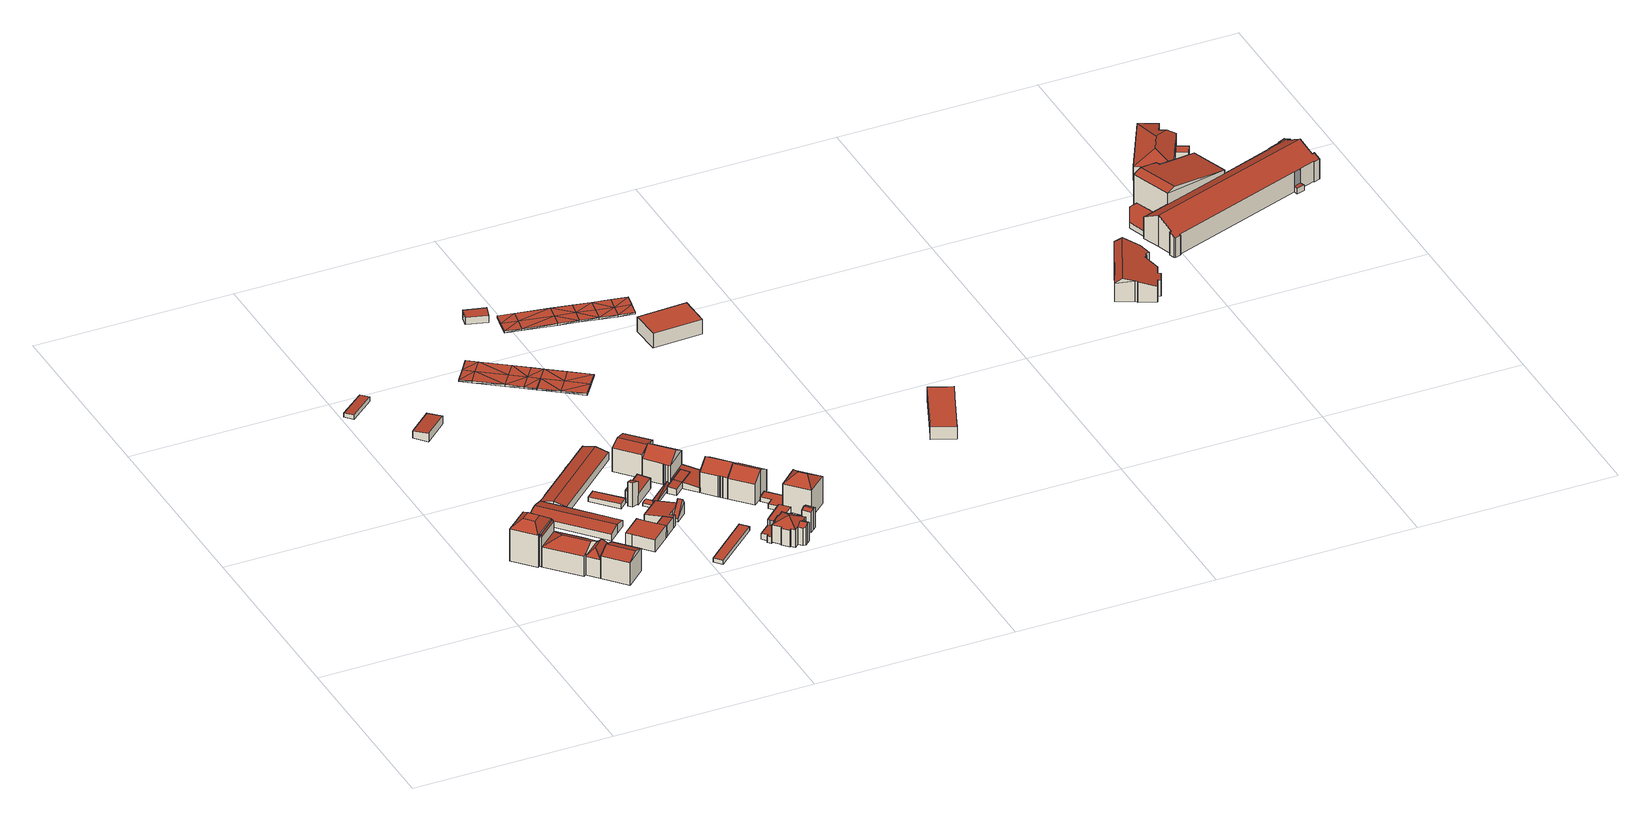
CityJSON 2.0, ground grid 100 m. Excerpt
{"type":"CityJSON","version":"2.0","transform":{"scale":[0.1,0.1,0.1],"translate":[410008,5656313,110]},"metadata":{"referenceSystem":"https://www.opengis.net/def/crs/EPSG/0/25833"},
"CityObjects":{
"building1":{"type":"Building","attributes":{"Gemeindeschluessel":14612000,"Geometrietyp2DReferenz":"3000","function":"31001_9998","roofType":"9999"},"children":["building1-1","building1-2"]},
"building1-1":{"type":"BuildingPart","attributes":{"Dachtyp_tdc":"tdcCutTentRoof","Dachneigung":35.27,"QualitaetDacherkennung":49,"Geometrietyp2DReferenz":"3000","measuredHeight":20.92,"roofType":"9999"},"parents":["building1"],"geometry":[{"type":"MultiSurface","lod":"2","boundaries":[[[0,1,2,3]],[[1,4,5,2]],[[4,6,7,5]],[[6,8,9,10,7]],[[11,0,3,12,13]],[[8,6,4,14,15]],[[0,11,8,15,16]],[[1,0,16,17]],[[4,1,17,14]],[[17,16,15,14]],[[3,2,5,7,10,12]]],"semantics":{"surfaces":[{"type":"WallSurface"},{"type":"RoofSurface"},{"type":"GroundSurface"}],"values":[0,0,0,0,0,1,1,1,1,1,2]}}]},
"building1-2":{"type":"BuildingPart","attributes":{"Dachtyp_tdc":"tdcFreeFormRoof","Dachneigung":67.97,"QualitaetDacherkennung":24,"Geometrietyp2DReferenz":"3000","measuredHeight":17.23,"roofType":"5000"},"parents":["building1"],"geometry":[{"type":"MultiSurface","lod":"2","boundaries":[[[18,19,20,21]],[[19,22,23,20]],[[22,13,12,23]],[[9,24,7,10]],[[24,18,21,7]],[[13,22,25]],[[22,19,26,25]],[[19,18,24,9,26]],[[9,13,25,26]],[[21,20,23,12,10,7]]],"semantics":{"surfaces":[{"type":"WallSurface"},{"type":"RoofSurface"},{"type":"GroundSurface"}],"values":[0,0,0,0,0,1,1,1,1,2]}}]},
"building2":{"type":"Building","attributes":{"Gemeindeschluessel":14612000,"Geometrietyp2DReferenz":"3000","function":"31001_9998","roofType":"9999"},"children":["building2-1","building2-2"]},
"building2-1":{"type":"BuildingPart","attributes":{"Dachtyp_tdc":"tdcFreeFormRoof","Dachneigung":47.35,"QualitaetDacherkennung":6,"Geometrietyp2DReferenz":"3000","measuredHeight":14.04,"roofType":"5000"},"parents":["building2"],"geometry":[{"type":"MultiSurface","lod":"2","boundaries":[[[27,28,29,30]],[[28,31,32,29]],[[33,34,35]],[[34,27,30,35]],[[31,28,36]],[[28,27,37,36]],[[27,34,33,37]],[[33,38,31,36,37]],[[30,29,32,39,35]]],"semantics":{"surfaces":[{"type":"WallSurface"},{"type":"RoofSurface"},{"type":"GroundSurface"}],"values":[0,0,0,0,1,1,1,1,2]}}]},
"building2-2":{"type":"BuildingPart","attributes":{"Dachtyp_tdc":"tdcFreeFormRoof","Dachneigung":28.76,"QualitaetDacherkennung":4,"Geometrietyp2DReferenz":"3000","measuredHeight":14.67,"roofType":"5000"},"parents":["building2"],"geometry":[{"type":"MultiSurface","lod":"2","boundaries":[[[40,41,20,23]],[[41,42,43,20]],[[42,44,35,43]],[[45,46,47,32,31]],[[46,40,23,47]],[[48,44,42,41,49]],[[41,40,49]],[[40,46,45,48,49]],[[23,20,43,35,39,32,47]]],"semantics":{"surfaces":[{"type":"WallSurface"},{"type":"RoofSurface"},{"type":"GroundSurface"}],"values":[0,0,0,0,0,1,1,1,2]}}]},
"building3":{"type":"Building","attributes":{"Dachtyp_tdc":"tdcGableRoof","Gemeindeschluessel":14612000,"Dachneigung":22.93,"QualitaetDacherkennung":73,"Geometrietyp2DReferenz":"3000","measuredHeight":14.71,"function":"31001_9998","roofType":"3100"},"geometry":[{"type":"Solid","lod":"2","boundaries":[[[[50,51,52,30]],[[51,53,54,52]],[[53,55,29,54]],[[55,50,30,29]],[[53,51,56]],[[50,55,57]],[[51,50,57,56]],[[55,53,56,57]],[[30,52,54,29]]]],"semantics":{"surfaces":[{"type":"WallSurface"},{"type":"RoofSurface"},{"type":"GroundSurface"}],"values":[[0,0,0,0,0,0,1,1,2]]}}]},
"building4":{"type":"Building","attributes":{"Dachtyp_tdc":"tdcPolyFlatRoof","Gemeindeschluessel":14612000,"Dachneigung":3,"QualitaetDacherkennung":77,"Geometrietyp2DReferenz":"3000","measuredHeight":2.38,"function":"31001_2000","roofType":"2100"},"geometry":[{"type":"Solid","lod":"2","boundaries":[[[[58,59,60,61]],[[59,62,63,60]],[[62,64,65,63]],[[62,59,58,64]],[[65,61,60,63]],[[64,58,61,65]]]],"semantics":{"surfaces":[{"type":"WallSurface"},{"type":"RoofSurface"},{"type":"GroundSurface"}],"values":[[0,0,0,1,2,0]]}}]},
"building5":{"type":"Building","attributes":{"Gemeindeschluessel":14612000,"Dachneigung":76.96,"Dachorientierung":-41.77,"MittlereTraufHoehe":117.39,"QualitaetDacherkennung":95,"ObjektHoehe":4.84,"BodenHoehe":113.44,"Geometrietyp2DReferenz":"3000","AbsoluteHoehe":118.29,"Dachflaeche":524.79,"measuredHeight":4.84,"function":"31001_9998","roofType":"3100","storeysAboveGround":2},"geometry":[{"type":"MultiSurface","lod":"2","boundaries":[[[66,67,68,69]],[[67,70,71,68]],[[72,73,70,67,66]],[[66,74,75,76,77,72]],[[71,78,79,80,81,82,83,69,68]],[[70,73,78,71]],[[73,72,79,78]],[[72,77,80,79]],[[77,76,81,80]],[[76,75,82,81]],[[75,74,83,82]],[[74,66,69,83]]],"semantics":{"surfaces":[{"type":"WallSurface"},{"type":"RoofSurface"},{"type":"GroundSurface"}],"values":[0,0,1,1,2,0,0,0,0,0,0,0]}}]},
"building6":{"type":"Building","attributes":{"Dachtyp_tdc":"tdcPolyFlatRoof","Gemeindeschluessel":14612000,"Dachneigung":4.67,"QualitaetDacherkennung":88,"Geometrietyp2DReferenz":"3000","measuredHeight":4.4,"function":"31001_2000","roofType":"2100"},"geometry":[{"type":"Solid","lod":"2","boundaries":[[[[84,85,86,87]],[[85,88,89,86]],[[88,90,91,89]],[[90,84,87,91]],[[90,88,85,84]],[[87,86,89,91]]]],"semantics":{"surfaces":[{"type":"WallSurface"},{"type":"RoofSurface"},{"type":"GroundSurface"}],"values":[[0,0,0,0,1,2]]}}]},
"building7":{"type":"Building","attributes":{"Gemeindeschluessel":14612000,"Geometrietyp2DReferenz":"3000","function":"31001_9998","roofType":"9999"},"children":["building7-1","building7-2","building7-3"]},
"building7-1":{"type":"BuildingPart","attributes":{"Dachtyp_tdc":"tdcPolyFlatRoof","Dachneigung":0,"QualitaetDacherkennung":25,"Geometrietyp2DReferenz":"3000","measuredHeight":3,"roofType":"1000"},"parents":["building7"],"geometry":[{"type":"MultiSurface","lod":"2","boundaries":[[[92,93,94,95]],[[96,97,98,99]],[[97,96,93,92]],[[95,94,99,98]]],"semantics":{"surfaces":[{"type":"WallSurface"},{"type":"RoofSurface"},{"type":"GroundSurface"}],"values":[0,0,1,2]}}]},
"building7-2":{"type":"BuildingPart","attributes":{"Dachtyp_tdc":"tdcPolyFlatRoof","Dachneigung":5.99,"QualitaetDacherkennung":75,"Geometrietyp2DReferenz":"3000","measuredHeight":5.83,"roofType":"2100"},"parents":["building7"],"geometry":[{"type":"MultiSurface","lod":"2","boundaries":[[[100,101,102,103]],[[100,104,105,106,101]],[[102,95,98,107,103]],[[101,106,92,95,102]],[[105,98,97]],[[105,104,107,98]],[[104,100,103,107]]],"semantics":{"surfaces":[{"type":"WallSurface"},{"type":"RoofSurface"},{"type":"GroundSurface"}],"values":[0,1,2,0,0,0,0]}}]},
"building7-3":{"type":"BuildingPart","attributes":{"Dachtyp_tdc":"tdcPolyFlatRoof","Dachneigung":0,"QualitaetDacherkennung":82,"Geometrietyp2DReferenz":"3000","measuredHeight":6.6,"roofType":"1000"},"parents":["building7"],"geometry":[{"type":"MultiSurface","lod":"2","boundaries":[[[108,109,110,111,112,113,114]],[[115,116,99,94,117,118,119]],[[114,113,116,115]],[[113,112,96,99,116]],[[111,94,93]],[[111,110,117,94]],[[110,109,118,117]],[[109,108,119,118]],[[108,114,115,119]]],"semantics":{"surfaces":[{"type":"RoofSurface"},{"type":"GroundSurface"},{"type":"WallSurface"}],"values":[0,1,2,2,2,2,2,2,2]}}]},
"building8":{"type":"Building","attributes":{"Gemeindeschluessel":14612000,"Dachneigung":77.14,"Dachorientierung":-131.76,"MittlereTraufHoehe":117.03,"QualitaetDacherkennung":99,"ObjektHoehe":5.57,"BodenHoehe":112.71,"Geometrietyp2DReferenz":"3000","AbsoluteHoehe":118.29,"Dachflaeche":642.97,"measuredHeight":5.57,"function":"31001_9998","roofType":"3100","storeysAboveGround":2},"geometry":[{"type":"MultiSurface","lod":"2","boundaries":[[[75,120,121,122]],[[120,76,123,121]],[[76,124,125,123]],[[124,126,127,125]],[[126,128,129,127]],[[128,130,131,129]],[[130,132,133,131]],[[132,134,135,133]],[[134,136,137,135]],[[136,138,139,137]],[[138,140,141,139]],[[140,142,143,141]],[[142,144,145,143]],[[144,75,122,145]],[[120,75,144,142]],[[142,140,138,136,134,132,130,128,126,124,76,120]],[[122,121,123,125,127,129,131,133,135,137,139,141,143,145]]],"semantics":{"surfaces":[{"type":"WallSurface"},{"type":"RoofSurface"},{"type":"GroundSurface"}],"values":[0,0,0,0,0,0,0,0,0,0,0,0,0,0,1,1,2]}}]},
"building9":{"type":"Building","attributes":{"Gemeindeschluessel":14612000,"Dachneigung":90,"Dachorientierung":0,"MittlereTraufHoehe":115.96,"QualitaetDacherkennung":100,"ObjektHoehe":2.44,"BodenHoehe":113.51,"Geometrietyp2DReferenz":"3000","AbsoluteHoehe":115.96,"Dachflaeche":83.87,"measuredHeight":2.44,"function":"31001_9998","roofType":"1000","storeysAboveGround":1},"geometry":[{"type":"MultiSurface","lod":"2","boundaries":[[[146,147,148,149]],[[147,150,151,148]],[[150,152,153,151]],[[152,146,149,153]],[[152,150,147,146]],[[149,148,151,153]]],"semantics":{"surfaces":[{"type":"WallSurface"},{"type":"RoofSurface"},{"type":"GroundSurface"}],"values":[0,0,0,0,1,2]}}]},
"building10":{"type":"Building","attributes":{"Gemeindeschluessel":14612000,"Dachneigung":73.17,"Dachorientierung":0,"MittlereTraufHoehe":126.01,"QualitaetDacherkennung":67,"ObjektHoehe":13.09,"BodenHoehe":113.45,"Geometrietyp2DReferenz":"3000","AbsoluteHoehe":126.53,"Dachflaeche":10.89,"measuredHeight":13.09,"function":"31001_9998","roofType":"2100","storeysAboveGround":4},"geometry":[{"type":"MultiSurface","lod":"2","boundaries":[[[154,155,156,157]],[[155,158,159,156]],[[158,160,161,159]],[[160,154,157,161]],[[160,158,155,154]],[[157,156,159,161]]],"semantics":{"surfaces":[{"type":"WallSurface"},{"type":"RoofSurface"},{"type":"GroundSurface"}],"values":[0,0,0,0,1,2]}}]},
"building11":{"type":"Building","attributes":{"Dachtyp_tdc":"tdcPolyFlatRoof","Gemeindeschluessel":14612000,"Dachneigung":8.13,"QualitaetDacherkennung":57,"Geometrietyp2DReferenz":"3000","measuredHeight":5.81,"function":"31001_9998","roofType":"2100"},"geometry":[{"type":"Solid","lod":"2","boundaries":[[[[162,163,164,165]],[[163,166,167,164]],[[166,168,169,167]],[[168,170,171,169]],[[170,172,173,171]],[[172,174,175,173]],[[174,101,176,175]],[[101,174,172,170,168,166,163,162]],[[165,164,167,169,171,173,175,176]],[[101,162,165,176]]]],"semantics":{"surfaces":[{"type":"WallSurface"},{"type":"RoofSurface"},{"type":"GroundSurface"}],"values":[[0,0,0,0,0,0,0,1,2,0]]}}]},
"building12":{"type":"Building","attributes":{"Dachtyp_tdc":"tdcPolyFlatRoof","Gemeindeschluessel":14612000,"Dachneigung":5.33,"QualitaetDacherkennung":72,"Geometrietyp2DReferenz":"3000","measuredHeight":6.17,"function":"31001_9998","roofType":"2100"},"geometry":[{"type":"Solid","lod":"2","boundaries":[[[[177,178,179,180]],[[178,181,182,179]],[[181,183,184,182]],[[183,177,180,184]],[[183,181,178,177]],[[180,179,182,184]]]],"semantics":{"surfaces":[{"type":"WallSurface"},{"type":"RoofSurface"},{"type":"GroundSurface"}],"values":[[0,0,0,0,1,2]]}}]},
"building13":{"type":"Building","attributes":{"Dachtyp_tdc":"tdcGableRoof","Gemeindeschluessel":14612000,"Dachneigung":49.55,"QualitaetDacherkennung":3,"Geometrietyp2DReferenz":"3000","measuredHeight":8.61,"function":"31001_9998","roofType":"3100"},"geometry":[{"type":"Solid","lod":"2","boundaries":[[[[185,186,187,188]],[[186,189,190,187]],[[189,191,192,190]],[[191,185,188,192]],[[189,186,193]],[[185,191,194]],[[186,185,194,193]],[[191,189,193,194]],[[188,187,190,192]]]],"semantics":{"surfaces":[{"type":"WallSurface"},{"type":"RoofSurface"},{"type":"GroundSurface"}],"values":[[0,0,0,0,0,0,1,1,2]]}}]},
"building14":{"type":"Building","attributes":{"Gemeindeschluessel":14612000,"Dachneigung":90,"Dachorientierung":0,"MittlereTraufHoehe":115.74,"QualitaetDacherkennung":100,"ObjektHoehe":2.28,"BodenHoehe":113.46,"Geometrietyp2DReferenz":"3000","AbsoluteHoehe":115.74,"Dachflaeche":151,"measuredHeight":2.28,"function":"31001_9998","roofType":"1000","storeysAboveGround":1},"geometry":[{"type":"MultiSurface","lod":"2","boundaries":[[[195,196,197,198]],[[196,199,200,197]],[[199,201,202,200]],[[201,195,198,202]],[[201,199,196,195]],[[198,197,200,202]]],"semantics":{"surfaces":[{"type":"WallSurface"},{"type":"RoofSurface"},{"type":"GroundSurface"}],"values":[0,0,0,0,1,2]}}]},
"building15":{"type":"Building","attributes":{"Dachtyp_tdc":"tdcFreeFormRoof","Gemeindeschluessel":14612000,"Dachneigung":52.05,"QualitaetDacherkennung":26,"Geometrietyp2DReferenz":"3000","measuredHeight":3.38,"function":"31001_9998","roofType":"5000"},"geometry":[{"type":"Solid","lod":"2","boundaries":[[[[203,204,205,206]],[[204,207,208,205]],[[207,209,210,208]],[[209,211,212,210]],[[211,213,214,212]],[[213,215,216,214]],[[215,203,206,216]],[[217,213,211]],[[218,213,217]],[[218,215,213]],[[215,218,219]],[[217,211,209]],[[218,217,209,207]],[[220,219,218,207,204]],[[220,204,203]],[[219,220,203,215]],[[206,205,208,210,212,214,216]]]],"semantics":{"surfaces":[{"type":"WallSurface"},{"type":"RoofSurface"},{"type":"GroundSurface"}],"values":[[0,0,0,0,0,0,0,1,1,1,1,0,1,1,1,1,2]]}}]},
"building16":{"type":"Building","attributes":{"Dachtyp_tdc":"tdcFreeFormRoof","Gemeindeschluessel":14612000,"Dachneigung":15.82,"QualitaetDacherkennung":19,"Geometrietyp2DReferenz":"3000","measuredHeight":14.46,"function":"31001_9998","roofType":"5000"},"geometry":[{"type":"Solid","lod":"2","boundaries":[[[[221,222,223,224]],[[222,225,226,223]],[[225,227,228,226]],[[227,229,230,228]],[[229,221,224,230]],[[231,227,225,222,232]],[[229,231,232,221]],[[222,221,232]],[[229,227,231]],[[224,223,226,228,230]]]],"semantics":{"surfaces":[{"type":"WallSurface"},{"type":"RoofSurface"},{"type":"GroundSurface"}],"values":[[0,0,0,0,0,1,1,0,0,2]]}}]},
"building17":{"type":"Building","attributes":{"Gemeindeschluessel":14612000,"Dachneigung":84.43,"Dachorientierung":0,"MittlereTraufHoehe":116.51,"QualitaetDacherkennung":99,"ObjektHoehe":3.74,"BodenHoehe":113,"Geometrietyp2DReferenz":"3000","AbsoluteHoehe":116.74,"Dachflaeche":73.06,"measuredHeight":3.74,"function":"31001_9998","roofType":"2100","storeysAboveGround":1},"geometry":[{"type":"MultiSurface","lod":"2","boundaries":[[[233,234,235,236]],[[234,237,238,235]],[[237,239,240,238]],[[239,233,236,240]],[[239,237,234,233]],[[236,235,238,240]]],"semantics":{"surfaces":[{"type":"WallSurface"},{"type":"RoofSurface"},{"type":"GroundSurface"}],"values":[0,0,0,0,1,2]}}]},
"building18":{"type":"Building","attributes":{"Dachtyp_tdc":"tdcFreeFormRoof","Gemeindeschluessel":14612000,"Dachneigung":34.73,"QualitaetDacherkennung":55,"Geometrietyp2DReferenz":"3000","measuredHeight":15.61,"function":"31001_9998","roofType":"5000"},"geometry":[{"type":"Solid","lod":"2","boundaries":[[[[241,242,243,244]],[[242,245,246,243]],[[245,247,248,246]],[[247,249,250,248]],[[249,251,252,250]],[[251,253,254,252]],[[253,255,256,254]],[[255,241,244,256]],[[257,245,242,258]],[[249,247,257,258,241,255,253,251]],[[247,245,257]],[[242,241,258]],[[244,243,246,248,250,252,254,256]]]],"semantics":{"surfaces":[{"type":"WallSurface"},{"type":"RoofSurface"},{"type":"GroundSurface"}],"values":[[0,0,0,0,0,0,0,0,1,1,0,0,2]]}}]},
"building19":{"type":"Building","attributes":{"BodenHoehe":114.6,"gemHoehe":0,"BauwerkHoehe":1,"Breite":16,"Erfassungsdatum_Objekt":"2021-12-02","Gemeindeschluessel":"14612000","Geometrietyp2DReferenz":"3000","measuredHeight":1,"function":"53001_1800"},"geometry":[{"type":"MultiSurface","lod":"2","boundaries":[[[259,260,261]],[[259,261,262]],[[263,264,265]],[[265,264,259]],[[265,259,262]],[[266,267,265]],[[266,265,268]],[[265,267,263]],[[269,266,268]],[[269,268,270]],[[271,269,272]],[[272,269,270]],[[273,271,272]],[[273,272,274]],[[262,261,275]],[[262,275,276]],[[265,262,277]],[[277,262,276]],[[268,265,277]],[[268,277,278]],[[270,268,279]],[[279,268,280]],[[280,268,278]],[[272,270,281]],[[281,270,282]],[[282,270,279]],[[274,272,281]],[[274,281,283]],[[261,260,284]],[[261,284,285]],[[260,259,286]],[[260,286,284]],[[259,264,287]],[[259,287,286]],[[264,263,288]],[[264,288,287]],[[263,267,289]],[[263,289,288]],[[267,266,290]],[[267,290,289]],[[266,269,291]],[[266,291,290]],[[269,271,292]],[[269,292,291]],[[271,273,293]],[[271,293,292]],[[273,274,294]],[[273,294,293]],[[274,283,295]],[[274,295,294]],[[283,281,296]],[[283,296,295]],[[281,282,297]],[[281,297,296]],[[282,279,298]],[[282,298,297]],[[279,280,299]],[[279,299,298]],[[280,278,300]],[[280,300,299]],[[278,277,301]],[[278,301,300]],[[277,276,302]],[[277,302,301]],[[276,275,303]],[[276,303,302]],[[275,261,285]],[[275,285,303]],[[285,284,286]],[[304,285,286]],[[305,287,288]],[[286,287,305]],[[304,286,305]],[[305,289,290]],[[306,305,290]],[[288,289,305]],[[306,290,291]],[[307,306,291]],[[308,291,292]],[[307,291,308]],[[308,292,293]],[[294,308,293]],[[303,285,304]],[[302,303,304]],[[301,304,305]],[[302,304,301]],[[301,305,306]],[[300,301,306]],[[298,306,307]],[[299,306,298]],[[300,306,299]],[[296,307,308]],[[297,307,296]],[[298,307,297]],[[296,308,294]],[[295,296,294]]],"semantics":{"surfaces":[{"type":"RoofSurface"},{"type":"WallSurface"},{"type":"GroundSurface"}],"values":[0,0,0,0,0,0,0,0,0,0,0,0,0,0,0,0,0,0,0,0,0,0,0,0,0,0,0,0,1,1,1,1,1,1,1,1,1,1,1,1,1,1,1,1,1,1,1,1,1,1,1,1,1,1,1,1,1,1,1,1,1,1,1,1,1,1,1,1,2,2,2,2,2,2,2,2,2,2,2,2,2,2,2,2,2,2,2,2,2,2,2,2,2,2,2,2]}}]},
"building20":{"type":"Building","attributes":{"Dachtyp_tdc":"tdcPolyFlatRoof","Gemeindeschluessel":14612000,"Dachneigung":5.67,"QualitaetDacherkennung":30,"Geometrietyp2DReferenz":"3000","measuredHeight":3.87,"function":"31001_9998","roofType":"2100"},"geometry":[{"type":"Solid","lod":"2","boundaries":[[[[309,310,311,312]],[[310,313,314,311]],[[313,315,316,314]],[[315,309,312,316]],[[315,313,310,309]],[[312,311,314,316]]]],"semantics":{"surfaces":[{"type":"WallSurface"},{"type":"RoofSurface"},{"type":"GroundSurface"}],"values":[[0,0,0,0,1,2]]}}]},
"building21":{"type":"Building","attributes":{"Gemeindeschluessel":14612000,"Geometrietyp2DReferenz":"3000","function":"31001_9998","roofType":"9999"},"children":["building21-1","building21-2"]},
"building21-1":{"type":"BuildingPart","attributes":{"Dachtyp_tdc":"tdcFreeFormRoof","Dachneigung":29.24,"QualitaetDacherkennung":47,"Geometrietyp2DReferenz":"3000","measuredHeight":10.91,"roofType":"5000"},"parents":["building21"],"geometry":[{"type":"MultiSurface","lod":"2","boundaries":[[[317,318,319,320]],[[318,321,322,319]],[[321,323,324,322]],[[323,325,326,324]],[[325,327,328,326]],[[329,317,320,330]],[[331,332,327,325,323,321]],[[321,318,317,329,333,334,329,331]],[[320,319,322,324,326,328,335,330,336,330]]],"semantics":{"surfaces":[{"type":"WallSurface"},{"type":"RoofSurface"},{"type":"GroundSurface"}],"values":[0,0,0,0,0,0,1,1,2]}}]},
"building21-2":{"type":"BuildingPart","attributes":{"Dachtyp_tdc":"tdcTentRoof","Dachneigung":29.69,"QualitaetDacherkennung":67,"Geometrietyp2DReferenz":"3000","measuredHeight":12.63,"roofType":"3500"},"parents":["building21"],"geometry":[{"type":"MultiSurface","lod":"2","boundaries":[[[337,338,339,340]],[[338,341,342,339]],[[343,344,345,346]],[[344,347,348,345]],[[347,349,350,348]],[[349,351,352,350]],[[351,353,354,352]],[[353,355,356,354]],[[355,357,358,356]],[[357,359,360,358]],[[341,343,346,342]],[[359,361,362,360]],[[361,363,364,362]],[[363,365,366,364]],[[365,367,333,336,366]],[[368,328,327]],[[368,369,370,328]],[[369,371,372,370]],[[371,373,374,372]],[[373,337,340,374]],[[353,351,349,347,344,343,341,375]],[[365,363,361,359,357,355,353,375]],[[369,368,332,376,377,334,367,365,375]],[[341,338,337,373,371,369,375]],[[340,339,342,346,345,348,350,352,354,356,358,360,362,364,366,336,330,335,328,370,372,374]]],"semantics":{"surfaces":[{"type":"WallSurface"},{"type":"RoofSurface"},{"type":"GroundSurface"}],"values":[0,0,0,0,0,0,0,0,0,0,0,0,0,0,0,0,0,0,0,0,1,1,1,1,2]}}]},
"building22":{"type":"Building","attributes":{"Gemeindeschluessel":14612000,"Geometrietyp2DReferenz":"3000","function":"31001_9998","roofType":"9999"},"children":["building22-1","building22-2","building22-3"]},
"building22-1":{"type":"BuildingPart","attributes":{"Dachtyp_tdc":"tdcPolyFlatRoof","Dachneigung":0,"QualitaetDacherkennung":44,"Geometrietyp2DReferenz":"3000","measuredHeight":6.05,"roofType":"1000"},"parents":["building22"],"geometry":[{"type":"MultiSurface","lod":"2","boundaries":[[[378,379,380,381,382]],[[379,383,384,380]],[[383,385,386,387,384]],[[388,389,390,391,392]],[[389,393,394,390]],[[395,393,389,388,385,383,379,378,396]],[[397,381,380,384,387,391,390,394,398]],[[393,395,398,394]],[[395,396,399,397,398]]],"semantics":{"surfaces":[{"type":"WallSurface"},{"type":"RoofSurface"},{"type":"GroundSurface"}],"values":[0,0,0,0,0,1,2,0,0]}}]},
"building22-2":{"type":"BuildingPart","attributes":{"Dachtyp_tdc":"tdcPolyFlatRoof","Dachneigung":0,"QualitaetDacherkennung":0,"Geometrietyp2DReferenz":"3000","measuredHeight":3,"roofType":"9999"},"parents":["building22"],"geometry":[{"type":"MultiSurface","lod":"2","boundaries":[[[382,400,401,399]],[[399,401,402,397]],[[401,400,403,402]],[[400,382,381,403]],[[397,402,403,381]],[[397,381,382,399]]],"semantics":{"surfaces":[{"type":"RoofSurface"},{"type":"WallSurface"},{"type":"GroundSurface"},{"type":"ClosureSurface","isClosure":"1","QuelleClosure":"LoD1Solid"}],"values":[0,1,1,1,2,3]}}]},
"building22-3":{"type":"BuildingPart","attributes":{"Dachtyp_tdc":"tdcPolyFlatRoof","Dachneigung":4.83,"QualitaetDacherkennung":68,"Geometrietyp2DReferenz":"3000","measuredHeight":3.43,"roofType":"2100"},"parents":["building22"],"geometry":[{"type":"MultiSurface","lod":"2","boundaries":[[[386,404,405,387]],[[404,406,407,405]],[[406,408,409,407]],[[408,410,411,409]],[[410,412,413,411]],[[412,414,415,413]],[[414,416,417,415]],[[416,392,391,417]],[[392,416,414,412,410,408,406,404,386]],[[387,405,407,409,411,413,415,417,391]]],"semantics":{"surfaces":[{"type":"WallSurface"},{"type":"RoofSurface"},{"type":"GroundSurface"}],"values":[0,0,0,0,0,0,0,0,1,2]}}]},
"building23":{"type":"Building","attributes":{"Dachtyp_tdc":"tdcGableRoof","Gemeindeschluessel":14612000,"Dachneigung":32.84,"QualitaetDacherkennung":50,"Geometrietyp2DReferenz":"3000","measuredHeight":15.53,"function":"31001_9998","roofType":"3100"},"geometry":[{"type":"Solid","lod":"2","boundaries":[[[[418,419,420,421]],[[419,422,423,420]],[[422,424,425,423]],[[424,426,427,425]],[[426,428,429,427]],[[428,430,431,429]],[[430,432,433,431]],[[432,434,435,433]],[[434,436,437,435]],[[436,438,439,437]],[[438,418,421,439]],[[434,432,430,428]],[[428,426,424,422,419,418,438,436,434]],[[421,420,423,425,427,429,431,433,435,437,439]]]],"semantics":{"surfaces":[{"type":"WallSurface"},{"type":"RoofSurface"},{"type":"GroundSurface"}],"values":[[0,0,0,0,0,0,0,0,0,0,0,1,1,2]]}}]},
"building24":{"type":"Building","attributes":{"Dachtyp_tdc":"tdcGableRoof","Gemeindeschluessel":14612000,"Dachneigung":29.93,"QualitaetDacherkennung":51,"Geometrietyp2DReferenz":"3000","measuredHeight":15.37,"function":"31001_9998","roofType":"3100"},"geometry":[{"type":"Solid","lod":"2","boundaries":[[[[440,441,433,442]],[[441,443,444,433]],[[443,445,446,444]],[[445,447,448,446]],[[447,449,450,448]],[[449,451,437,450]],[[451,440,442,437]],[[447,445,443,441,440]],[[440,451,449,447]],[[442,433,444,446,448,450,437]]]],"semantics":{"surfaces":[{"type":"WallSurface"},{"type":"RoofSurface"},{"type":"GroundSurface"}],"values":[[0,0,0,0,0,0,0,1,1,2]]}}]},
"building25":{"type":"Building","attributes":{"Gemeindeschluessel":14612000,"Dachneigung":69.9,"Dachorientierung":-41.63,"MittlereTraufHoehe":124.65,"QualitaetDacherkennung":28,"ObjektHoehe":11.62,"BodenHoehe":113.52,"Geometrietyp2DReferenz":"3000","AbsoluteHoehe":125.14,"Dachflaeche":22.69,"measuredHeight":11.62,"function":"31001_9998","roofType":"3100","storeysAboveGround":4},"geometry":[{"type":"MultiSurface","lod":"2","boundaries":[[[452,453,454,455]],[[453,456,457,454]],[[456,458,459,457]],[[458,460,461,459]],[[460,462,463,461]],[[462,464,465,463]],[[464,452,455,465]],[[458,456,453,452]],[[452,464,462,460,458]],[[455,454,457,459,461,463,465]]],"semantics":{"surfaces":[{"type":"WallSurface"},{"type":"RoofSurface"},{"type":"GroundSurface"}],"values":[0,0,0,0,0,0,0,1,1,2]}}]},
"building26":{"type":"Building","attributes":{"Dachtyp_tdc":"tdcPolyFlatRoof","Gemeindeschluessel":14612000,"Dachneigung":8.16,"QualitaetDacherkennung":75,"Geometrietyp2DReferenz":"3000","measuredHeight":4.62,"function":"31001_2000","roofType":"2100"},"geometry":[{"type":"Solid","lod":"2","boundaries":[[[[466,467,468,469]],[[467,470,471,468]],[[470,472,473,471]],[[472,474,475,473]],[[474,466,469,475]],[[474,472,470,467,466]],[[469,468,471,473,475]]]],"semantics":{"surfaces":[{"type":"WallSurface"},{"type":"RoofSurface"},{"type":"GroundSurface"}],"values":[[0,0,0,0,0,1,2]]}}]},
"building27":{"type":"Building","attributes":{"Dachtyp_tdc":"tdcPolyFlatRoof","Gemeindeschluessel":14612000,"Dachneigung":0,"QualitaetDacherkennung":75,"Geometrietyp2DReferenz":"3000","measuredHeight":2.48,"function":"31001_9998","roofType":"1000"},"geometry":[{"type":"Solid","lod":"2","boundaries":[[[[476,477,478,479]],[[477,480,481,478]],[[480,482,483,481]],[[482,484,485,483]],[[484,486,487,485]],[[486,476,479,487]],[[486,484,482,480,477,476]],[[479,478,481,483,485,487]]]],"semantics":{"surfaces":[{"type":"WallSurface"},{"type":"RoofSurface"},{"type":"GroundSurface"}],"values":[[0,0,0,0,0,0,1,2]]}}]},
"building28":{"type":"Building","attributes":{"Dachtyp_tdc":"tdcHipRoof","Gemeindeschluessel":14612000,"Dachneigung":32.44,"QualitaetDacherkennung":60,"Geometrietyp2DReferenz":"3000","measuredHeight":18.5,"function":"31001_9998","roofType":"3200"},"geometry":[{"type":"Solid","lod":"2","boundaries":[[[[488,489,490,491]],[[489,492,493,490]],[[492,494,495,493]],[[494,496,497,495]],[[496,488,491,497]],[[494,492,498]],[[488,496,499]],[[492,489,488,499,498]],[[496,494,498,499]],[[491,490,493,495,497]]]],"semantics":{"surfaces":[{"type":"WallSurface"},{"type":"RoofSurface"},{"type":"GroundSurface"}],"values":[[0,0,0,0,0,1,1,1,1,2]]}}]},
"building29":{"type":"Building","attributes":{"Erfassungsdatum_Objekt":"2021-12-02","BodenHoehe":114.7,"gemHoehe":0,"BauwerkHoehe":1,"Breite":13,"Gemeindeschluessel":"14612000","Geometrietyp2DReferenz":"3000","measuredHeight":1,"function":"53001_1800"},"geometry":[{"type":"MultiSurface","lod":"2","boundaries":[[[500,501,502]],[[502,501,503]],[[502,503,504]],[[504,503,505]],[[504,505,506]],[[504,506,507]],[[507,506,508]],[[508,506,509]],[[508,509,510]],[[508,510,511]],[[511,510,512]],[[512,510,513]],[[501,514,503]],[[503,514,515]],[[503,515,505]],[[505,515,516]],[[505,516,517]],[[505,517,506]],[[506,517,518]],[[506,518,509]],[[509,518,510]],[[510,518,519]],[[510,519,513]],[[513,519,520]],[[501,500,521]],[[501,521,522]],[[500,502,523]],[[500,523,521]],[[502,504,524]],[[502,524,523]],[[504,507,525]],[[504,525,524]],[[507,508,526]],[[507,526,525]],[[508,511,527]],[[508,527,526]],[[511,512,528]],[[511,528,527]],[[512,513,529]],[[512,529,528]],[[513,520,530]],[[513,530,529]],[[520,519,531]],[[520,531,530]],[[519,518,532]],[[519,532,531]],[[518,517,533]],[[518,533,532]],[[517,516,534]],[[517,534,533]],[[516,515,535]],[[516,535,534]],[[515,514,536]],[[515,536,535]],[[514,501,522]],[[514,522,536]],[[523,522,521]],[[537,522,523]],[[524,537,523]],[[538,537,524]],[[539,538,524]],[[525,539,524]],[[526,539,525]],[[540,539,526]],[[541,540,526]],[[527,541,526]],[[528,541,527]],[[529,541,528]],[[537,536,522]],[[535,536,537]],[[538,535,537]],[[534,535,538]],[[533,534,538]],[[539,533,538]],[[532,533,539]],[[540,532,539]],[[541,532,540]],[[531,532,541]],[[529,531,541]],[[530,531,529]]],"semantics":{"surfaces":[{"type":"RoofSurface"},{"type":"WallSurface"},{"type":"GroundSurface"}],"values":[0,0,0,0,0,0,0,0,0,0,0,0,0,0,0,0,0,0,0,0,0,0,0,0,1,1,1,1,1,1,1,1,1,1,1,1,1,1,1,1,1,1,1,1,1,1,1,1,1,1,1,1,1,1,1,1,2,2,2,2,2,2,2,2,2,2,2,2,2,2,2,2,2,2,2,2,2,2,2,2]}}]},
"building30":{"type":"Building","attributes":{"Dachtyp_tdc":"tdcPolyFlatRoof","Gemeindeschluessel":14612000,"Dachneigung":0,"QualitaetDacherkennung":94,"Geometrietyp2DReferenz":"3000","measuredHeight":7.84,"function":"31001_9998","roofType":"1000"},"geometry":[{"type":"Solid","lod":"2","boundaries":[[[[542,543,544,545]],[[543,546,547,544]],[[546,548,549,547]],[[548,542,545,549]],[[548,546,543,542]],[[545,544,547,549]]]],"semantics":{"surfaces":[{"type":"WallSurface"},{"type":"RoofSurface"},{"type":"GroundSurface"}],"values":[[0,0,0,0,1,2]]}}]},
"building31":{"type":"Building","attributes":{"Dachtyp_tdc":"tdcPolyFlatRoof","Gemeindeschluessel":14612000,"Dachneigung":0,"QualitaetDacherkennung":60,"Geometrietyp2DReferenz":"3000","measuredHeight":6.82,"function":"31001_2000","roofType":"1000"},"geometry":[{"type":"Solid","lod":"2","boundaries":[[[[550,551,552,553]],[[551,554,555,552]],[[554,556,557,555]],[[556,558,559,557]],[[558,560,561,559]],[[560,562,563,561]],[[562,550,553,563]],[[562,560,558,556,554,551,550]],[[553,552,555,557,559,561,563]]]],"semantics":{"surfaces":[{"type":"WallSurface"},{"type":"RoofSurface"},{"type":"GroundSurface"}],"values":[[0,0,0,0,0,0,0,1,2]]}}]},
"building32":{"type":"Building","attributes":{"Dachtyp_tdc":"tdcFreeFormRoof","Gemeindeschluessel":14612000,"Dachneigung":13.79,"QualitaetDacherkennung":17,"Geometrietyp2DReferenz":"3000","measuredHeight":12.46,"function":"31001_9998","roofType":"5000"},"geometry":[{"type":"Solid","lod":"2","boundaries":[[[[564,565,566,567,568,569,570,571,572,573,574,575,576,577,578,579,580,581,582,583,584,585,586,587,588,589,590,591,592,593,594,595,596,597,598,599,600,601,602,603]],[[566,604,567]],[[605,569,568]],[[606,607,608,609,610,611,612,613,614,615,616,617,618,619,620,621,622,623,624,625,626,627,628,629,630,631,632,633,634,635,636,637,638,639,640,641,642,643,644,645]],[[575,574,607,606]],[[574,573,608,607]],[[573,572,609,608]],[[572,571,610,609]],[[571,570,611,610]],[[570,569,612,611]],[[569,605,613,612]],[[605,604,614,613]],[[604,566,615,614]],[[566,565,616,615]],[[565,564,617,616]],[[564,603,618,617]],[[603,602,619,618]],[[602,601,620,619]],[[601,600,621,620]],[[600,599,622,621]],[[599,598,623,622]],[[598,597,624,623]],[[597,596,625,624]],[[596,595,626,625]],[[595,594,627,626]],[[594,593,628,627]],[[593,592,629,628]],[[592,591,630,629]],[[591,590,631,630]],[[590,589,632,631]],[[589,588,633,632]],[[588,587,634,633]],[[587,586,635,634]],[[586,585,636,635]],[[585,584,637,636]],[[584,583,638,637]],[[583,582,639,638]],[[582,581,640,639]],[[581,580,641,640]],[[580,579,642,641]],[[579,578,643,642]],[[578,577,644,643]],[[577,576,645,644]],[[576,575,606,645]],[[568,567,604,605]]]],"semantics":{"surfaces":[{"type":"RoofSurface"},{"type":"WallSurface"},{"type":"GroundSurface"}],"values":[[0,1,1,2,1,1,1,1,1,1,1,1,1,1,1,1,1,1,1,1,1,1,1,1,1,1,1,1,1,1,1,1,1,1,1,1,1,1,1,1,1,1,1,1,0]]}}]},
"building33":{"type":"Building","attributes":{"Dachtyp_tdc":"tdcPolyFlatRoof","Gemeindeschluessel":14612000,"Dachneigung":0,"QualitaetDacherkennung":0,"Geometrietyp2DReferenz":"3000","BezugspunktDach":"2000","measuredHeight":3,"function":"31001_9998"},"geometry":[{"type":"MultiSurface","lod":"2","boundaries":[[[646,647,648,649,650,651]],[[651,650,652,653]],[[650,649,654,652]],[[649,648,655,654]],[[648,647,656,655]],[[647,646,657,656]],[[646,651,653,657]],[[653,652,654,655,656,657]]],"semantics":{"surfaces":[{"type":"RoofSurface"},{"type":"WallSurface"},{"type":"GroundSurface"}],"values":[0,1,1,1,1,1,1,2]}}]},
"building34":{"type":"Building","attributes":{"Dachtyp_tdc":"tdcFreeFormRoof","Gemeindeschluessel":14612000,"Dachneigung":10.08,"QualitaetDacherkennung":15,"Geometrietyp2DReferenz":"3000","measuredHeight":19.27,"function":"31001_9998","roofType":"5000"},"geometry":[{"type":"Solid","lod":"2","boundaries":[[[[658,659,660,661]],[[659,662,663,660]],[[662,664,665,663]],[[664,666,667,665]],[[666,668,669,667]],[[668,658,661,669]],[[668,670,671,658]],[[666,664,662,659,671,670]],[[659,658,671]],[[668,666,670]],[[661,660,663,665,667,669]]]],"semantics":{"surfaces":[{"type":"WallSurface"},{"type":"RoofSurface"},{"type":"GroundSurface"}],"values":[[0,0,0,0,0,0,1,1,0,0,2]]}}]},
"building35":{"type":"Building","attributes":{"Gemeindeschluessel":14612000,"Geometrietyp2DReferenz":"3000","function":"31001_9998","roofType":"9999"},"children":["building35-1","building35-2","building35-3"]},
"building35-1":{"type":"BuildingPart","attributes":{"Dachtyp_tdc":"tdcPolyFlatRoof","Dachneigung":3.32,"QualitaetDacherkennung":48,"Geometrietyp2DReferenz":"3000","measuredHeight":3.07,"roofType":"2100"},"parents":["building35"],"geometry":[{"type":"MultiSurface","lod":"2","boundaries":[[[672,673,674,675]],[[673,676,677,674]],[[678,672,675,679]],[[678,676,673,672]],[[675,674,677,679]]],"semantics":{"surfaces":[{"type":"WallSurface"},{"type":"RoofSurface"},{"type":"GroundSurface"}],"values":[0,0,0,1,2]}}]},
"building35-2":{"type":"BuildingPart","attributes":{"Dachtyp_tdc":"tdcPolyFlatRoof","Dachneigung":17.28,"QualitaetDacherkennung":35,"Geometrietyp2DReferenz":"3000","measuredHeight":11.55,"roofType":"2100"},"parents":["building35"],"geometry":[{"type":"MultiSurface","lod":"2","boundaries":[[[680,681,682,683,684]],[[681,685,686,682]],[[685,687,688,686]],[[687,689,690,688]],[[689,691,692,690]],[[691,693,694,692]],[[693,691,689,687,685,681,680]],[[683,682,686,688,690,692,694]]],"semantics":{"surfaces":[{"type":"WallSurface"},{"type":"RoofSurface"},{"type":"GroundSurface"}],"values":[0,0,0,0,0,0,1,2]}}]},
"building35-3":{"type":"BuildingPart","attributes":{"Dachtyp_tdc":"tdcGableRoof","Dachneigung":28.53,"QualitaetDacherkennung":65,"Geometrietyp2DReferenz":"3000","measuredHeight":16.77,"roofType":"3100"},"parents":["building35"],"geometry":[{"type":"MultiSurface","lod":"2","boundaries":[[[695,696,697,683,694,698,699,700,701,702,703,704,705,679,677,706,707,708,709,710,711,712,713,714]],[[715,716,696,695]],[[716,717,697,696]],[[717,684,683,697]],[[693,718,698,694]],[[718,719,699,698]],[[719,720,700,699]],[[720,721,701,700]],[[721,722,702,701]],[[722,723,703,702]],[[723,724,704,703]],[[724,725,705,704]],[[725,726,679,705]],[[726,678,679]],[[727,677,676]],[[727,728,706,677]],[[728,729,707,706]],[[729,730,708,707]],[[730,731,709,708]],[[731,732,710,709]],[[732,733,711,710]],[[733,734,712,711]],[[734,735,713,712]],[[735,736,714,713]],[[736,715,695,714]],[[734,733,732,731,730,729,728,727,726,725,724,723,722,721,720]],[[720,719,718,693,684,717,716,715,736,735,734]]],"semantics":{"surfaces":[{"type":"GroundSurface"},{"type":"WallSurface"},{"type":"RoofSurface"}],"values":[0,1,1,1,1,1,1,1,1,1,1,1,1,1,1,1,1,1,1,1,1,1,1,1,1,2,2]}}]},
"building36":{"type":"Building","attributes":{"name":"KraftWerk - Dresdner Energie-Museum","Dachtyp_tdc":"tdcFreeFormRoof","Gemeindeschluessel":14612000,"Dachneigung":21.91,"QualitaetDacherkennung":66,"Geometrietyp2DReferenz":"3000","measuredHeight":11.11,"function":"31001_3034","roofType":"5000"},"geometry":[{"type":"Solid","lod":"2","boundaries":[[[[737,738,739,740]],[[738,741,742,739]],[[741,743,744,742]],[[743,745,746,744]],[[745,747,748,746]],[[747,749,750,748]],[[749,751,752,750]],[[751,753,754,752]],[[753,755,756,754]],[[755,737,740,756]],[[757,758,759,760,761,762]],[[763,764,765,766]],[[741,738,763,766,760,759]],[[767,768,769,770,761,760,766,765]],[[747,762,761,770,749]],[[749,770,769,751]],[[751,769,768,753]],[[753,768,767,755]],[[755,767,765,764,737]],[[737,764,763,738]],[[745,757,762,747]],[[743,758,757,745]],[[741,759,758,743]],[[740,739,742,744,746,748,750,752,754,756]]]],"semantics":{"surfaces":[{"type":"WallSurface"},{"type":"RoofSurface"},{"type":"GroundSurface"}],"values":[[0,0,0,0,0,0,0,0,0,0,1,1,1,1,0,0,0,0,0,0,0,0,0,2]]}}]},
"building37":{"type":"Building","attributes":{"Dachtyp_tdc":"tdcPolyFlatRoof","Gemeindeschluessel":14612000,"Dachneigung":0,"QualitaetDacherkennung":70,"Geometrietyp2DReferenz":"3000","measuredHeight":3.65,"function":"31001_9998","roofType":"1000"},"geometry":[{"type":"Solid","lod":"2","boundaries":[[[[771,772,773,774]],[[772,775,776,773]],[[775,777,778,776]],[[777,771,774,778]],[[777,775,772,771]],[[774,773,776,778]]]],"semantics":{"surfaces":[{"type":"WallSurface"},{"type":"RoofSurface"},{"type":"GroundSurface"}],"values":[[0,0,0,0,1,2]]}}]}
},
"vertices":[
[267,358,208],[175,460,208],[175,460,35],[267,358,35],[289,563,207],[289,563,35],[382,460,207],[382,460,35],[381,460,207],[381,460,192],[381,460,35],[277,366,208],[277,366,35],[277,366,192],[284,498,244],[322,455,244],[281,418,244],[243,461,244],
[388,453,191],[390,451,192],[390,451,35],[388,453,35],[285,357,192],[285,357,35],[382,460,191],[286,366,207],[381,451,207],
[579,242,136],[484,157,136],[484,157,35],[579,242,35],[435,212,136],[435,212,35],[529,296,136],[529,296,135],[529,296,35],[482,204,176],[535,252,176],[477,249,136],[477,249,35],
[285,357,143],[390,451,143],[479,352,143],[479,352,35],[529,296,143],[435,212,152],[424,202,143],[424,202,35],[477,249,182],[384,352,182],
[579,242,156],[674,134,156],[674,134,35],[580,50,156],[580,50,35],[484,157,156],[627,92,183],[531,199,183],
[166,1916,54],[39,1812,54],[39,1812,30],[166,1916,30],[7,1852,51],[7,1852,30],[134,1956,51],[134,1956,30],
[708,458,83],[661,415,68],[661,415,34],[708,458,34],[392,716,68],[392,716,34],[440,758,83],[429,749,80],[756,500,68],[573,705,68],[487,800,68],[453,770,79],[429,749,34],[440,758,34],[453,770,34],[487,800,34],[573,705,34],[756,500,34],
[267,1511,70],[215,1569,64],[215,1569,26],[267,1511,26],[335,1674,64],[335,1674,26],[386,1615,70],[386,1615,26],
[902,342,64],[892,333,64],[892,333,34],[902,342,34],[862,367,64],[872,375,64],[872,375,34],[862,367,34],
[921,428,87],[955,389,93],[955,389,34],[921,428,34],[868,381,87],[872,375,88],[902,342,93],[868,381,34],
[702,357,100],[724,333,100],[799,249,100],[892,333,100],[862,367,100],[819,416,100],[797,441,100],[797,441,34],[819,416,34],[799,249,34],[724,333,34],[702,357,34],
[530,752,83],[530,752,27],[573,705,27],[487,800,27],[494,807,68],[494,807,27],[506,817,68],[506,817,27],[531,840,68],[531,840,27],[693,984,68],[693,984,27],[708,998,68],[708,998,27],[735,1022,68],[735,1022,27],[740,1027,68],[740,1027,27],[788,1069,68],[788,1069,27],[851,1125,68],[851,1125,27],[893,1077,83],[893,1077,27],[936,1029,68],[936,1029,27],
[742,786,60],[849,669,60],[849,669,35],[742,786,35],[810,633,60],[810,633,35],[703,751,60],[703,751,35],
[848,642,165],[873,665,155],[873,665,34],[848,642,34],[898,638,155],[898,638,34],[864,624,165],[864,624,34],
[921,428,86],[861,496,73],[861,496,35],[921,428,35],[954,577,73],[954,577,35],[1031,492,89],[1031,492,35],[977,445,89],[977,445,35],[954,424,89],[954,424,35],[971,404,93],[971,404,35],[955,389,35],
[962,783,90],[1005,736,84],[1005,736,28],[962,783,28],[898,638,84],[898,638,28],[855,685,90],[855,685,28],
[1031,492,98],[1048,473,97],[1048,473,36],[1031,492,36],[995,425,53],[995,425,36],[977,445,53],[977,445,36],[1038,464,122],[1021,483,122],
[1223,264,57],[1257,227,57],[1257,227,35],[1223,264,35],[1031,25,57],[1031,25,35],[998,62,57],[998,62,35],
[912,622,44],[932,640,44],[932,640,28],[912,622,28],[955,615,44],[955,615,28],[1072,722,44],[1072,722,28],[1087,706,44],[1087,706,28],[971,597,44],[971,597,28],[952,579,44],[952,579,28],[1079,714,58],[954,598,60],[952,598,61],[930,622,62],
[907,933,158],[1000,1017,160],[1000,1017,31],[907,933,31],[1001,1016,160],[1001,1016,31],[1098,908,160],[1098,908,31],[1004,822,158],[1004,822,31],[1052,866,176],[954,975,176],
[1170,770,67],[1202,735,63],[1202,735,30],[1170,770,30],[1087,631,63],[1087,631,30],[1056,666,67],[1056,666,30],
[1004,822,138],[1098,908,140],[1098,908,26],[1004,822,26],[1191,803,140],[1191,803,26],[1096,715,136],[1096,715,26],[1087,725,136],[1087,725,26],[1080,733,137],[1080,733,26],[1075,740,137],[1075,740,26],[1071,743,137],[1071,743,26],[1145,760,182],[1051,865,182],
[965,1591,56],[1062,1521,56],[1109,1586,56],[1012,1656,56],[875,1657,56],[876,1656,56],[923,1721,56],[828,1693,56],[874,1657,56],[876,1757,56],[758,1745,56],[806,1810,56],[636,1835,56],[683,1900,56],[587,1870,56],[634,1935,56],[1156,1650,56],[1059,1721,56],[971,1785,56],[925,1820,56],[854,1874,56],[924,1821,56],[730,1964,56],[853,1874,56],[681,2000,56],[1062,1521,46],[1109,1586,46],[965,1591,46],[876,1656,46],[875,1657,46],[874,1657,46],[828,1693,46],[758,1745,46],[636,1835,46],[587,1870,46],[634,1935,46],[681,2000,46],[730,1964,46],[853,1874,46],[854,1874,46],[924,1821,46],[925,1820,46],[971,1785,46],[1059,1721,46],[1156,1650,46],[1012,1656,46],[923,1721,46],[876,1757,46],[806,1810,46],[683,1900,46],
[1191,803,68],[1284,699,55],[1284,699,30],[1191,803,30],[1191,609,54],[1191,609,30],[1096,715,68],[1096,715,30],
[1463,45,132],[1463,32,136],[1463,32,37],[1463,45,37],[1449,20,146],[1449,20,37],[1435,7,135],[1435,7,37],[1421,8,130],[1421,8,37],[1404,28,130],[1404,28,37],[1445,65,132],[1445,65,37],[1425,47,146],[1405,29,131],[1463,81,119],[1446,66,131],[1425,47,37],[1463,81,37],
[1333,55,127],[1337,59,130],[1337,59,37],[1333,55,37],[1306,94,129],[1306,94,37],[1334,119,129],[1329,124,125],[1329,124,37],[1334,119,37],[1366,158,125],[1366,158,37],[1370,153,129],[1370,153,37],[1389,170,129],[1389,170,37],[1393,174,129],[1393,174,37],[1397,170,129],[1397,170,37],[1426,138,130],[1426,138,37],[1429,141,127],[1429,141,37],[1456,112,128],[1456,112,37],[1452,108,130],[1452,108,37],[1471,88,131],[1471,88,37],[1463,81,131],[1404,28,131],[1383,9,131],[1383,9,37],[1367,26,131],[1367,26,37],[1363,22,128],[1363,22,37],[1390,89,163],[1425,47,131],[1445,65,131],
[1393,174,92],[1389,170,92],[1389,170,31],[1393,174,31],[1393,174,61],[1370,153,92],[1370,153,31],[1366,158,92],[1366,158,65],[1366,158,31],[1332,195,92],[1351,212,92],[1351,212,31],[1332,195,31],[1332,195,61],[1409,265,92],[1409,265,31],[1431,285,92],[1469,242,92],[1469,242,31],[1431,285,31],[1469,242,61],
[1397,170,61],[1473,238,61],[1473,238,31],[1397,170,31],
[1329,124,65],[1329,124,31],[1334,119,66],[1334,119,31],[1306,94,66],[1306,94,31],[1291,110,64],[1291,110,31],[1297,121,64],[1297,121,31],[1276,146,61],[1276,146,31],[1307,173,61],[1307,173,31],
[1265,529,142],[1259,535,142],[1259,535,29],[1265,529,29],[1257,538,142],[1257,538,29],[1250,544,142],[1250,544,29],[1191,609,141],[1191,609,29],[1239,655,184],[1239,655,29],[1284,699,142],[1284,699,29],[1375,597,142],[1375,597,29],[1330,555,184],[1330,555,29],[1282,510,142],[1282,510,29],[1268,525,142],[1268,525,29],
[1327,552,183],[1375,597,145],[1327,552,29],[1467,496,145],[1467,496,29],[1468,494,145],[1468,494,29],[1419,451,183],[1419,451,29],[1373,412,139],[1373,412,29],[1282,510,138],
[1519,108,151],[1502,93,143],[1502,93,35],[1519,108,35],[1471,128,143],[1471,128,35],[1488,143,151],[1488,143,35],[1504,158,143],[1504,158,35],[1536,123,143],[1536,123,35],[1521,110,150],[1521,110,35],
[818,2294,73],[831,2344,81],[831,2344,35],[818,2294,35],[850,2338,81],[850,2338,35],[936,2315,81],[936,2315,35],[923,2266,73],[923,2266,35],
[1405,427,55],[1441,461,55],[1441,461,30],[1405,427,30],[1519,378,55],[1519,378,30],[1454,317,55],[1454,317,30],[1414,360,55],[1414,360,30],[1442,387,55],[1442,387,30],
[1555,397,177],[1556,396,177],[1556,396,33],[1555,397,33],[1651,289,177],[1651,289,33],[1557,205,178],[1557,205,33],[1462,312,178],[1462,312,33],[1572,281,218],[1541,315,218],
[966,2268,57],[954,2204,57],[1044,2253,57],[1032,2189,57],[1209,2222,57],[1197,2158,57],[1296,2140,57],[1308,2203,57],[1398,2186,57],[1386,2123,57],[1472,2106,57],[1484,2170,57],[1563,2155,57],[1551,2092,57],[942,2140,57],[1020,2125,57],[1185,2094,57],[1284,2076,57],[1374,2059,57],[1460,2042,57],[1539,2028,57],[966,2268,47],[954,2204,47],[1044,2253,47],[1209,2222,47],[1308,2203,47],[1398,2186,47],[1484,2170,47],[1563,2155,47],[1551,2092,47],[1539,2028,47],[1460,2042,47],[1374,2059,47],[1284,2076,47],[1185,2094,47],[1020,2125,47],[942,2140,47],[1032,2189,47],[1197,2158,47],[1296,2140,47],[1386,2123,47],[1472,2106,47],
[1517,1794,88],[1511,1949,88],[1511,1949,10],[1517,1794,10],[1762,1960,88],[1762,1960,10],[1768,1805,88],[1768,1805,10],
[2435,539,97],[2424,512,97],[2424,512,29],[2435,539,29],[2314,559,97],[2314,559,29],[2325,586,97],[2325,586,29],[2441,860,97],[2441,860,29],[2552,813,97],[2552,813,29],[2517,732,97],[2517,732,29],
[3779,1400,116],[3804,1409,111],[3785,1464,121],[3727,1529,141],[3585,1228,141],[3637,1204,127],[3648,1199,124],[3645,1194,124],[3726,1156,102],[3748,1202,102],[3762,1196,98],[3787,1248,98],[3773,1255,102],[3793,1297,102],[3767,1377,116],[3768,1377,116],[3769,1377,116],[3770,1378,116],[3771,1378,115],[3772,1379,115],[3773,1379,115],[3774,1380,115],[3775,1381,115],[3776,1382,115],[3777,1382,115],[3777,1383,115],[3778,1384,114],[3779,1385,114],[3779,1386,114],[3780,1388,114],[3780,1389,115],[3780,1390,115],[3781,1391,115],[3781,1392,115],[3781,1393,115],[3781,1394,115],[3781,1396,115],[3780,1397,115],[3780,1398,115],[3780,1399,116],[3700,1558,112],[3553,1244,112],[3787,1248,16],[3762,1196,16],[3748,1202,16],[3726,1156,16],[3645,1194,16],[3648,1199,16],[3637,1204,16],[3553,1244,16],[3700,1558,16],[3785,1464,16],[3804,1409,16],[3779,1400,16],[3780,1399,16],[3780,1398,16],[3780,1397,16],[3781,1396,16],[3781,1394,16],[3781,1393,16],[3781,1392,16],[3781,1391,16],[3780,1390,16],[3780,1389,16],[3780,1388,16],[3779,1386,16],[3779,1385,16],[3778,1384,16],[3777,1383,16],[3777,1382,16],[3776,1382,16],[3775,1381,16],[3774,1380,16],[3773,1379,16],[3772,1379,16],[3771,1378,16],[3770,1378,16],[3769,1377,16],[3768,1377,16],[3767,1377,16],[3793,1297,16],[3773,1255,16],
[4034,1704,45],[3969,1890,45],[3927,1875,45],[3923,1870,45],[3871,1758,45],[3905,1659,45],[3871,1758,15],[3905,1659,15],[3923,1870,15],[3927,1875,15],[3969,1890,15],[4034,1704,15],
[3962,1908,189],[4097,1955,189],[4097,1955,13],[3962,1908,13],[4104,1935,189],[4104,1935,13],[4309,2006,150],[4309,2006,13],[4373,1822,150],[4373,1822,13],[4034,1704,189],[4034,1704,13],[4076,1719,206],[4005,1923,206],
[4712,1701,45],[4672,1687,47],[4672,1687,16],[4712,1701,16],[4665,1707,47],[4665,1707,16],[4705,1721,45],[4705,1721,16],
[4644,1917,132],[4641,1925,129],[4641,1925,16],[4644,1917,16],[4644,1917,131],[4711,1949,129],[4711,1949,16],[4707,1958,126],[4707,1958,16],[4713,1960,126],[4713,1960,16],[4741,1970,126],[4741,1970,16],[4747,1953,132],[4747,1953,16],
[4034,1704,16],[4373,1822,16],[4508,1869,16],[4753,1937,16],[4740,1932,16],[4766,1859,16],[4792,1784,16],[4804,1789,16],[4815,1757,16],[4782,1745,16],[4782,1748,16],[3983,1467,16],[3984,1462,16],[3956,1452,16],[3950,1454,16],[3940,1483,16],[3951,1487,16],[3924,1564,16],[3892,1655,16],[3905,1659,16],[4034,1704,131],[4373,1822,131],[4508,1869,131],[4753,1937,141],[4740,1932,141],[4766,1859,184],[4792,1784,141],[4804,1789,141],[4815,1757,123],[4782,1745,123],[4782,1748,124],[4705,1721,124],[4665,1707,124],[3983,1467,124],[3984,1462,121],[3956,1452,121],[3950,1454,123],[3940,1483,140],[3951,1487,140],[3924,1564,184],[3892,1655,131],[3905,1659,131],
[4171,2047,87],[4055,2110,87],[4055,2110,13],[4171,2047,13],[4220,2420,87],[4220,2420,13],[4309,2374,87],[4309,2374,13],[4299,2355,87],[4299,2355,13],[4273,2305,87],[4273,2305,13],[4344,2268,87],[4344,2268,13],[4324,2229,87],[4324,2229,13],[4299,2182,87],[4299,2182,13],[4242,2072,87],[4242,2072,13],[4299,2355,93],[4309,2374,88],[4221,2420,87],[4229,2239,124],[4306,2287,106],[4273,2305,106],[4056,2109,87],[4171,2047,88],[4206,2060,99],[4182,2149,124],[4242,2072,89],[4299,2182,89],[4324,2229,89],[4344,2268,89],
[4376,2202,52],[4351,2154,52],[4351,2154,15],[4376,2202,15],[4299,2182,52],[4299,2182,15],[4324,2229,52],[4324,2229,15]
]}
